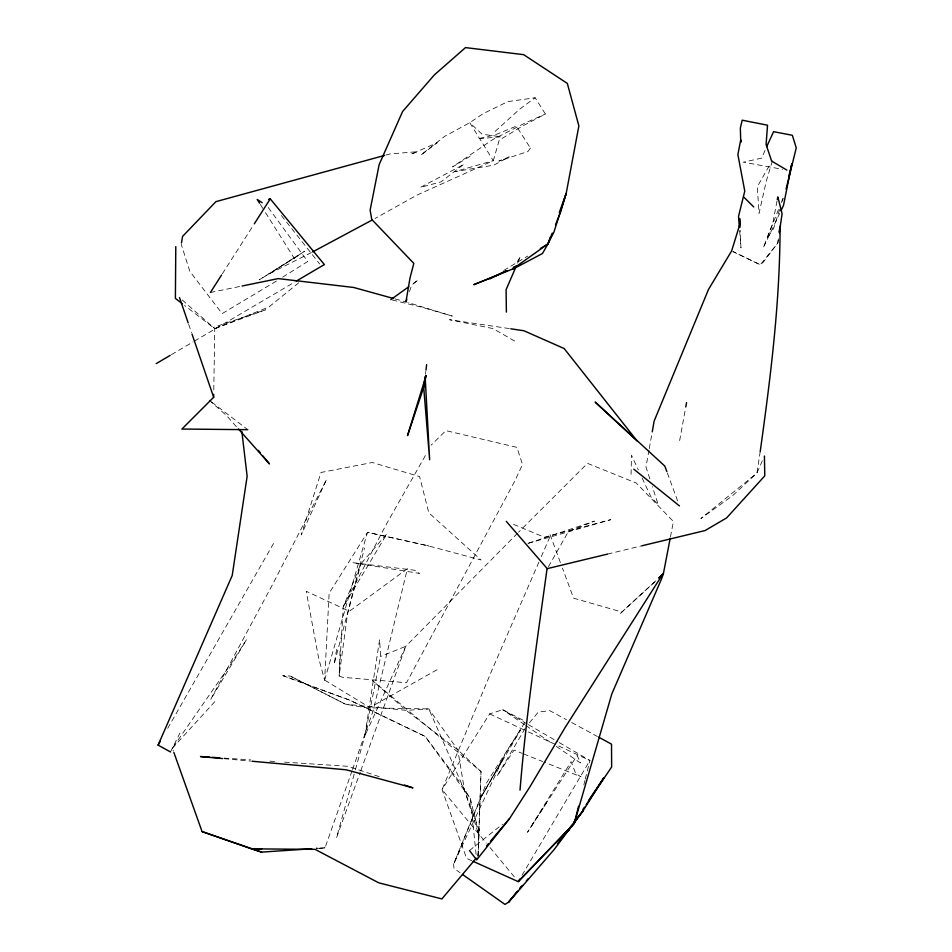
<?xml version="1.0" encoding="UTF-8"?>
<svg xmlns="http://www.w3.org/2000/svg" width="952" height="952" viewBox="0 0 952 952"><rect width="100%" height="100%" fill="white"/><g stroke="black" fill="none" stroke-linecap="round" stroke-linejoin="round"><path stroke-width="0.71" stroke-dasharray="4.76 3.57" d="M213.784 389.963L214.759 328.642L181.701 299.511M631.081 474.405L631.485 455.175L638.375 469.955M340.066 651.025L339.15 675.968L342.446 677.265L406.528 682.739L514.556 481.522L522.517 464.505L516.9 447.357L445.869 430.625L431.077 445.215M478.071 855.836L481.022 771.608L457.805 749.855L406.076 710.347L372.422 680.454L481.022 771.608L477.963 858.74L479.142 829.704L464.528 790.362L428.805 708.931L365.937 707.764L345.493 704.194L290.158 676.051L282.911 675.658L349.67 700.136L425.104 736.36L462.458 785.817L470.407 798.704L479.082 835.678L464.528 790.362L457.805 749.855L428.805 708.931L406.076 710.347L345.493 704.194L290.158 676.051M352.514 769.513L373.148 710.763L407.385 568.701L349.336 611.291L306.223 591.275L318.611 658.058L324.632 680.097L329.13 593.263L367.52 532.323L427.079 545.544L481.022 559.978L428.805 512.771L419.594 476.571L372.268 462.517L320.991 472.466L301.26 534.869L326.691 479.201L273.236 583.243L210.654 699.506L246.508 639.684L230.646 664.222L172.371 748.26L173.371 751.045M425.484 374.195L425.818 371.47M778.343 238.869L777.82 243.022L763.123 262.395L760.255 264.763L732.921 251.59M778.248 240.094L777.82 243.022L760.255 264.763L732.969 251.554M760.208 451.557L756.935 473.073L732.6 495.695L700.874 518.531L756.935 473.073L762.683 459.983M336.639 649.359L334.128 664.222L364.485 548.138M649.014 450.046L645.991 467.039L650.073 479.606M649.264 448.63L652.287 431.649M679.645 440.574L685.499 408.479M670.47 536.868L673.195 522.624L672.85 520.911L636.269 483.033L587.503 463.35L518.554 532.192M777.01 201.098L772.715 223.458L763.254 247.841L779.7 213.379M517.507 533.239L405.778 646.325L364.83 735.872L379.61 639.601L380.562 656.475L364.83 735.872L354.584 772.726M583.873 784.793L584.933 780.497M585.29 779.069L589.919 760.434L559.145 742.548M360.796 563.953L352.787 562.68L414.739 570.26L419.487 573.413L360.796 563.953L347.432 614.504L339.15 675.968L343.255 606.805L360.796 563.953L386.988 533.739L343.255 606.805L386.452 524.028L426.912 452.878M471.894 860.786L466.599 858.406L442.061 789.624L489.649 713.857L502.751 709.728L525.492 721.438M354.192 774.143L336.461 837.903L360.237 772.179M324.632 680.097L367.484 532.299L428.721 545.984L427.079 545.544M772.429 160.817L766.443 180.582L759.018 213.331L757.316 186.723L770.739 163.125M779.664 209.5L773.512 228.73L766.979 238.393L778.486 209.523M782.306 201.265L783.187 198.528M409.467 291.574L411.692 285.029L418.297 279.9L411.121 285.041M352.026 770.906L325.013 847.851L319.325 848.708M360.748 770.787L405.778 646.325L380.562 656.475M781.223 202.645L783.96 195.779M517.579 263.121L520.447 256.481L515.889 264.085M538.915 562.073L492.446 668.947L442.061 789.624L486.258 843.008M541.271 556.658L549.506 537.713L549.828 534.012L560.442 562.68M765.039 150.428L761.624 158.151L743.286 162.173L782.508 169.301M170.456 751.937L179.892 733.171M548.423 566.737L568.534 531.347L594.524 521.149L526.575 543.806M167.695 728.351L274.771 541.331M525.147 728.375L497.099 776.058L514.02 750.128L522.231 753.401M522.017 875.221L589.919 760.434M546.567 802.798L527.515 832.274L571.105 761.731L575.758 773.607L581.029 776.784L544.104 762.1M524.695 722.687L486.627 782.782L453.604 864.166L454.021 868.438L460.078 872.722M222.363 273.771L253.494 225.077M531.632 825.872L577.174 755.483L580.506 762.992L553.778 744.678M529.431 722.818L538.308 712.06L549.816 710.668L566.523 719.736M172.371 748.26L216.651 699.661M620.371 613.516L655.833 580.827M655.714 580.91L621.834 612.017L573.58 598.177L562.465 568.142M495.135 131.4L519.673 109.147L535.155 97.747L545.413 114.05L522.922 125.819L499.229 140.158L493.291 160.698L416.976 195.1L375.076 218.46M298.738 282.803L268.857 307.02L214.759 328.642L184.569 305.461M469.455 850.541L502.632 824.123M276.425 281.054L222.125 313.636L189.817 271.344L181.261 244.331M282.696 277.139L307.758 261.491L267.095 205.965M470.074 156.354L452.569 166.897L492.898 139.48L525.504 122.808L545.413 114.05M503.751 270.439L527.729 256.064M171.443 354.644L193.101 341.887M194.375 341.137L295.06 281.828M437.004 669.792L369.781 707.526L324.644 680.109M311.375 252.589L268.869 274.009L259.277 279.84L304.521 251.34L268.869 274.009L297.452 256.064L294.346 258.456L265.096 211.987M214.759 328.642L265.632 309.793L213.224 327.464M527.991 543.402L610.672 519.685L544.282 537.226L510.332 523.029M385.953 155.057L390.153 153.915L417.654 151.677L410.74 154.343L437.206 142.74L420.772 155.14L444.81 136.255L469.788 122.701L482.819 113.835L507.797 101.626L535.155 97.747M607.507 554.1L641.957 545.782M210.392 292.49L242.141 285.993M316.171 848.446L325.013 847.851L316.195 847.97M224.125 758.113L250.685 759.874M269.868 761.148L277.246 761.636M284.612 762.124L348.063 766.324L380.502 777.094M224.053 758.696L250.531 761.1M509.32 328.583L449.558 319.717L493.041 328.583L515.639 341.601M392.2 299.975L421.605 307.175L452.307 316.088L407.801 302.486M395.009 298.904L404.981 301.665M282.911 675.658L349.67 700.136L425.104 736.36L470.407 798.704L476.357 856.967M523.6 753.936L542.735 761.552M489.637 713.905L527.063 731.303M528.408 731.921L589.895 760.493M571.664 722.52L597.38 736.467M527.099 723.901L502.751 709.728L524.623 724.71M528.384 724.65L557.872 741.798M525.837 725.543L552.565 743.845M211.475 401.911L247.77 429.685M209.142 400.114L226.766 415.81L236.465 426.746M490.03 847.53L515.425 878.184M281.364 215.521L319.658 263.954M260.36 204.454L264.311 210.737M642.136 478.023L650.906 496.837L658.213 504.75L652.334 486.591M667.34 472.954L677.943 501.799M188.651 324.251L191.53 332.676M739.633 230.681L740.953 247.913L740.18 230.289M481.355 796.634L453.604 864.166L503.227 758.28L481.355 796.634L520.673 729.886L509.046 747.594L481.355 796.634M530.407 148.06L527.955 151.475L498.848 161.09L509.201 156.866L493.886 165.124L454.663 171.669L493.291 160.698L469.788 122.701L482.105 134.244L501.157 136.779L477.476 138.814L495.349 134.803L516.365 126.116L530.407 148.06M463.1 164.827L441.026 181.868L420.332 187.413L463.1 164.827"/><path stroke-width="1.43" d="M175.787 246.627L175.394 298.416L182.272 303.7M247.77 429.685L181.903 429.043L213.665 397.27L213.712 394.342M520.018 790.16C526.039 716.13 536.821 642.767 546.983 569.272M425.984 370.102L426.639 364.652M779.224 231.967L779.938 226.433L780.045 232.919C779.557 306.151 770.299 379.086 760.208 451.557M779.319 232.764L782.092 213.736L777.82 196.897L777.284 199.694M181.475 243.01L182.57 236.405L215.914 201.645L384.56 155.438M652.287 431.649L654.143 421.07L708.526 289.384L731.624 250.959L739.752 224.66L739.656 218.543L740.049 227.361M685.761 407.016L686.559 402.637M670.196 538.297L663.354 573.889L661.557 578.875L611.791 693.996L574.294 823.373L518.233 881.635L473.215 861.381M788.851 176.31L791.85 163.78L783.496 205.43L780.961 210.725M578.554 806.225L574.294 823.373L518.257 881.588L519.768 879.041M786.043 189.198L796.265 147.893L792.35 135.279L773.583 131.673L766.753 146.56M406.802 299.44L405.909 302.058L410.003 277.972L413.822 263.383L371.768 219.472L370.114 210.178L379.158 164.577L402.589 111.515L434.386 74.875L465.504 47.6L523.636 54.657L567.321 83.407L578.875 125.926L566.202 193.351L560.359 212.605L555.492 224.874M550.399 237.131L547.924 243.962L542.473 253.518L512.866 269.154M559.288 212.498L566.202 193.351L553.957 232.038L547.924 243.962L512.664 269.023L473.775 284.684L493.469 276.83M552.255 233.061L547.924 243.962L540.355 248.508M515.853 267.107L506.095 289.694L506.381 312.089M170.456 751.937L158.091 745.118L232.217 575.472L247.139 476.286L241.844 431.435M158.091 745.118L160.305 741.239M662.211 574.948L565.202 727.376L529.883 786.887L509.498 818.649L476.654 859.882L469.455 850.541M210.392 292.49L221.566 275.021M254.303 223.839L270.261 198.861L324.37 264.561L296.334 281.078M571.843 825.384L557.408 843.829M573.485 822.944L575.936 819.291M589.014 799.823L603.735 777.903L582.898 810.985L567.761 831.465L571.938 825.384M573.616 822.956L576.96 818.089M582.814 809.581L584.48 807.153M586.158 804.714L611.648 766.979L611.517 744.143L598.665 737.169M516.841 892L508.463 902.27L504.953 904.4L462.505 874.436M519.637 888.573L521.494 886.3M574.52 821.255L582.898 810.985L554.076 849.636L508.463 902.27L517.876 891.036M519.768 888.787L522.588 885.408M526.349 880.921L528.229 878.672M476.167 858.228L441.895 898.926L378.741 882.825L315.064 849.362L251.506 848.851L202.074 831.596L173.859 752.425M486.639 845.793L488.543 843.531M490.447 841.27L509.498 818.649M390.808 299.63L408.729 286.766M493.648 276.485L489.863 278.757L506.869 270.665M156.14 363.664L170.17 355.405M372.482 219.852L312.684 251.887M513.414 267.548L517.341 265.679L513.354 267.536M494.79 276.211L506.726 270.642M268.595 199.385L270.261 198.861M607.507 554.1L547.233 568.641L506.262 521.327M641.957 545.782L705.111 530.538L726.638 517.9L764.789 475.845L764.408 456.056M242.141 285.993L278.234 278.603L353.68 287.468L393.581 298.511M261.8 848.708L251.506 848.851L261.621 852.123L311.744 848.744M209.369 757.137L200.515 756.554L222.578 758.566M212.32 757.34L219.698 757.828M252.006 761.231L346.159 769.799L412.942 787.863L404.481 785.055M510.784 328.797L523.897 330.749L564.167 348.539L637.09 440.919L595.143 402.053L664.817 466.087L666.84 471.573M202.074 831.596L261.621 852.123M786.864 170.087L771.656 161.102L766.098 144.573L767.526 125.2L742.191 120.19L740.347 128.02L740.751 142.276L740.727 139.789L737.883 154.605L744.773 191.102L738.538 216.318L739.299 226.374M262.145 202.705L257.195 199.432L259.563 203.204M633.853 469.217L679.454 505.917M744.024 197.302L753.734 206.965M238.405 428.935L269.44 463.91L262.966 455.996M258.337 450.344L260.182 452.605M179.5 297.571L188.163 322.847M192.018 334.081L213.665 397.27M425.163 376.921L423.711 387.297L407.527 435.623L426.115 375.457L423.711 387.297L429.638 459.78L425.163 376.921M663.354 573.889L658.998 577.912L663.354 573.889"/></g></svg>
